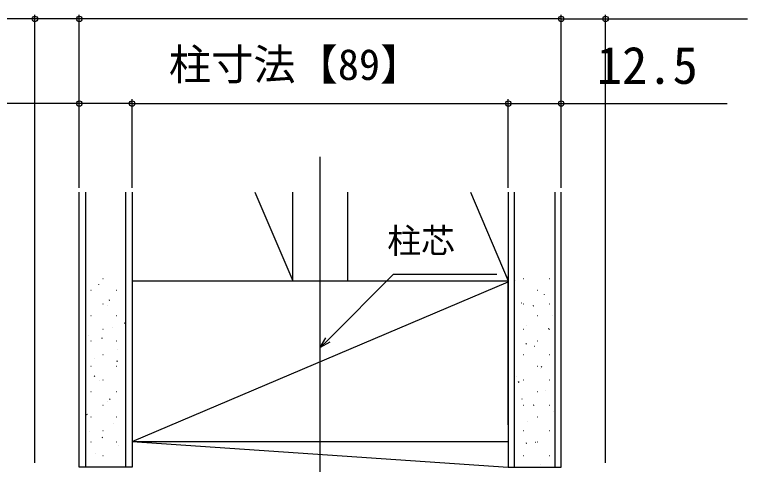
# Model space of a CAD drawing. Units: millimetres, scale not verified. Extents: x -525 to 525, y -783 to 779.
# Drawn here: x -374.2 to -200.8, y 462.4 to 568.6 of the extents above; entities that cross this region are included whole.
import ezdxf
from ezdxf.enums import TextEntityAlignment as Align

# ---------------------------------------------------------------- set-up
doc = ezdxf.new("R2010")
doc.units = ezdxf.units.MM
doc.header["$LTSCALE"] = 4
for name, color, linetype in [('0-5_YKK_12', 2, 'Continuous'), ('0-8_YKK_D', 6, 'Continuous'), ('0-A_YSS_K', 3, 'Continuous')]:
    doc.layers.add(name, color=color, linetype=linetype)
doc.styles.add('ＭＳ ゴシック', font='')
doc.styles.get('ＭＳ ゴシック').set_extended_font_data('MS Gothic')

msp = doc.modelspace()

# ---------------------------------------------------------------- linework, layer by layer
at = {"layer": '0-5_YKK_12'}
msp.add_line((-301.857, 110.254), (-301.857, 535.067), dxfattribs=at)
at = {"layer": '0-8_YKK_D'}
for p, q in [((-369.357, 462.714), (-369.357, 568.628)), ((-358.857, 528.628), (-358.857, 568.628)), ((-358.857, 529.628), (-358.857, 568.628)), ((-244.857, 528.628), (-244.857, 568.628)), ((-244.857, 529.628), (-244.857, 568.628)), ((-234.357, 462.714), (-234.357, 568.628)), ((-244.857, 567.628), (-358.857, 567.628)), ((-358.857, 527.714), (-358.857, 548.628)), ((-346.357, 527.714), (-346.357, 548.628)), ((-346.357, 527.714), (-346.357, 548.628)), ((-257.357, 527.714), (-257.357, 548.628)), ((-257.357, 527.714), (-257.357, 548.628)), ((-244.857, 527.714), (-244.857, 548.628)), ((-346.357, 547.628), (-257.357, 547.628))]:
    msp.add_line(p, q, dxfattribs=at)
for points in [[(-358.857, 567.628), (-369.357, 567.628), (-402.907, 567.628)], [(-244.857, 567.628), (-234.357, 567.628), (-200.807, 567.628)], [(-346.357, 547.628), (-358.857, 547.628), (-399.196, 547.628)], [(-257.357, 547.628), (-244.857, 547.628), (-205.61, 547.628)], [(-301.857, 489.935), (-300.054, 491.738), (-284.499, 507.294), (-260.107, 507.294)], [(-299.571, 491.255), (-301.857, 489.935), (-300.538, 492.222)]]:
    msp.add_lwpolyline(points, dxfattribs=at)
for centre in [(-369.357, 567.628), (-358.857, 567.628), (-358.857, 567.628), (-244.857, 567.628), (-244.857, 567.628), (-234.357, 567.628), (-358.857, 547.628), (-346.357, 547.628), (-346.357, 547.628), (-257.357, 547.628), (-257.357, 547.628), (-244.857, 547.628)]:
    msp.add_circle(centre, 0.637, dxfattribs=at)
at = {"layer": '0-A_YSS_K'}
for p, q in [((-358.857, 461.714), (-358.857, 526.714)), ((-357.357, 526.714), (-357.357, 461.714)), ((-347.857, 461.714), (-347.857, 526.714)), ((-317.324, 526.714), (-308.357, 505.714)), ((-308.357, 505.714), (-308.357, 526.714)), ((-295.357, 505.714), (-295.357, 526.714)), ((-266.324, 526.714), (-257.357, 505.714)), ((-255.857, 461.714), (-255.857, 526.714)), ((-246.357, 526.714), (-246.357, 461.714)), ((-244.857, 461.714), (-244.857, 526.714)), ((-353.298, 506.268), (-353.198, 506.268)), ((-346.357, 506.714), (-346.357, 471.714)), ((-257.357, 471.714), (-257.357, 506.714)), ((-253.778, 506.268), (-253.678, 506.268)), ((-247.698, 506.268), (-247.598, 506.268)), ((-354.253, 504.892), (-354.234, 504.899)), ((-346.357, 505.714), (-257.357, 505.714)), ((-346.357, 467.714), (-257.357, 505.514)), ((-255.576, 505.728), (-255.558, 505.734)), ((-356.148, 503.518), (-356.048, 503.518)), ((-350.068, 503.518), (-349.968, 503.518)), ((-250.548, 503.518), (-250.448, 503.518)), ((-351.788, 501.152), (-351.621, 501.262)), ((-248.798, 502.446), (-248.779, 502.453)), ((-353.298, 500.288), (-353.198, 500.288)), ((-352.301, 499.901), (-352.282, 499.908)), ((-254.284, 500.503), (-254.265, 500.51)), ((-253.778, 500.288), (-253.678, 500.288)), ((-251.455, 499.795), (-251.288, 499.906)), ((-247.698, 500.288), (-247.598, 500.288)), ((-356.148, 497.538), (-356.048, 497.538)), ((-350.068, 497.538), (-349.968, 497.538)), ((-250.548, 497.538), (-250.448, 497.538)), ((-348.178, 495.706), (-348.012, 495.816)), ((-246.846, 497.455), (-246.827, 497.462)), ((-353.298, 494.308), (-353.198, 494.308)), ((-351.009, 494.677), (-350.99, 494.684)), ((-253.778, 494.308), (-253.678, 494.308)), ((-253.087, 495.246), (-253.068, 495.252)), ((-247.845, 494.349), (-247.678, 494.459)), ((-247.698, 494.308), (-247.598, 494.308)), ((-356.59, 492.701), (-356.571, 492.707)), ((-356.148, 491.558), (-356.048, 491.558)), ((-353.557, 492.146), (-353.39, 492.256)), ((-350.068, 491.558), (-349.968, 491.558)), ((-253.224, 490.789), (-253.057, 490.899)), ((-250.548, 491.558), (-250.448, 491.558)), ((-349.811, 489.419), (-349.792, 489.426)), ((-251.135, 490.255), (-251.116, 490.262)), ((-355.298, 487.476), (-355.279, 487.483)), ((-353.298, 488.328), (-353.198, 488.328)), ((-253.778, 488.328), (-253.678, 488.328)), ((-247.698, 488.328), (-247.598, 488.328)), ((-356.148, 485.578), (-356.048, 485.578)), ((-350.068, 485.578), (-349.968, 485.578)), ((-349.947, 486.699), (-349.781, 486.81)), ((-250.548, 485.578), (-250.448, 485.578)), ((-249.614, 485.343), (-249.447, 485.453)), ((-347.859, 484.428), (-347.857, 484.429)), ((-249.843, 485.031), (-249.824, 485.037)), ((-355.326, 483.139), (-355.159, 483.25)), ((-354.1, 482.219), (-354.081, 482.225)), ((-353.298, 482.348), (-353.198, 482.348)), ((-255.423, 483.054), (-255.404, 483.061)), ((-253.778, 482.348), (-253.678, 482.348)), ((-247.698, 482.348), (-247.598, 482.348)), ((-254.993, 481.783), (-254.826, 481.893)), ((-356.148, 479.598), (-356.048, 479.598)), ((-350.068, 479.598), (-349.968, 479.598)), ((-250.548, 479.598), (-250.448, 479.598)), ((-248.645, 479.773), (-248.626, 479.78)), ((-352.148, 477.228), (-352.129, 477.235)), ((-351.716, 477.693), (-351.549, 477.803)), ((-254.131, 477.83), (-254.112, 477.837)), ((-353.298, 476.368), (-353.198, 476.368)), ((-253.778, 476.368), (-253.678, 476.368)), ((-251.383, 476.336), (-251.216, 476.447)), ((-247.698, 476.368), (-247.598, 476.368)), ((-357.095, 474.133), (-356.928, 474.243)), ((-356.148, 473.618), (-356.048, 473.618)), ((-350.068, 473.618), (-349.968, 473.618)), ((-250.548, 473.618), (-250.448, 473.618)), ((-246.693, 474.782), (-246.674, 474.789)), ((-350.856, 472.004), (-350.837, 472.01)), ((-252.933, 472.572), (-252.914, 472.579)), ((-356.436, 470.027), (-356.417, 470.034)), ((-353.298, 470.388), (-353.198, 470.388)), ((-253.778, 470.388), (-253.678, 470.388)), ((-247.698, 470.388), (-247.598, 470.388)), ((-353.485, 468.686), (-353.318, 468.797)), ((-356.148, 467.638), (-356.048, 467.638)), ((-350.068, 467.638), (-349.968, 467.638)), ((-349.658, 466.746), (-349.639, 466.753)), ((-346.357, 467.714), (-257.357, 467.714)), ((-346.357, 467.714), (-257.357, 461.714)), ((-253.152, 467.33), (-252.985, 467.44)), ((-250.981, 467.582), (-250.962, 467.588)), ((-250.548, 467.638), (-250.448, 467.638)), ((-355.144, 464.803), (-355.125, 464.81)), ((-353.298, 464.408), (-353.198, 464.408)), ((-253.778, 464.408), (-253.678, 464.408)), ((-247.698, 464.408), (-247.598, 464.408)), ((-249.689, 462.357), (-249.67, 462.364))]:
    msp.add_line(p, q, dxfattribs=at)
for points in [[(-346.357, 526.714), (-346.357, 461.714), (-358.857, 461.714)], [(-257.357, 526.714), (-257.357, 461.714), (-244.857, 461.714)]]:
    msp.add_lwpolyline(points, dxfattribs=at)

# ---------------------------------------------------------------- texts
at = {"layer": '0-8_YKK_D', "style": 'ＭＳ ゴシック'}
for s, height, p in [('柱寸法【89】', 7.331, (-337.681, 550.992)), ('12.5', 8.798, (-236.451, 549.628)), ('柱芯', 5.865, (-286.007, 510.502))]:
    msp.add_text(s, height=height, dxfattribs=at).set_placement(p, align=Align.BOTTOM_LEFT)

doc.saveas('drawing.dxf')
